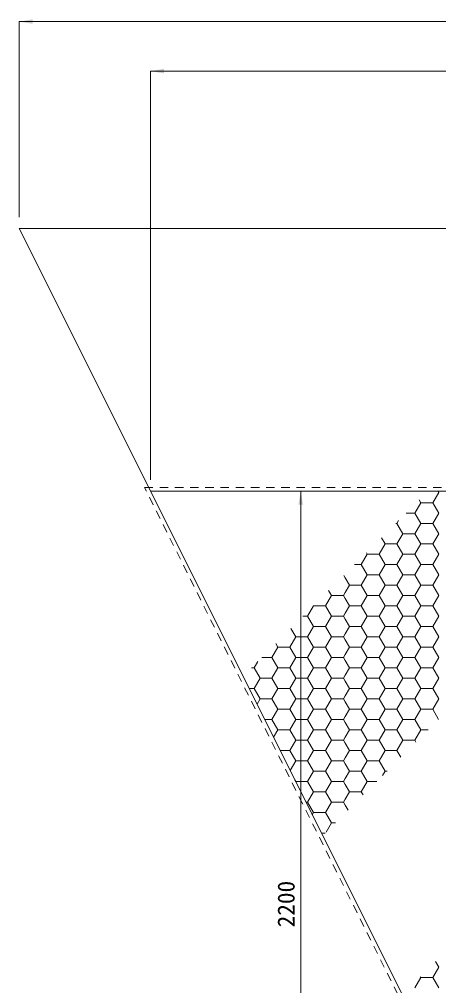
# Model space of a CAD drawing. Units: millimetres at full size, sheet at 1:30; details may follow other scales. Extents: x 47825 to 82541, y -23349 to -5561.
# Drawn here: x 60937 to 62055, y -12120 to -9546 of the extents above; entities that cross this region are included whole.
import ezdxf
from ezdxf.enums import TextEntityAlignment as Align

# ---------------------------------------------------------------- set-up
doc = ezdxf.new("R2010")
doc.units = ezdxf.units.MM
doc.header["$LTSCALE"] = 30
doc.linetypes.add('USER1', pattern=[1.35, 0.75, -0.6])
doc.layers.add('ハッチング', color=7, linetype='Continuous', lineweight=5)
doc.layers.add('寸法線', color=7, linetype='Continuous', lineweight=9)
doc.styles.add('ＭＳ ゴシック', font='')
doc.styles.get('ＭＳ ゴシック').set_extended_font_data('MS Gothic')

# ---------------------------------------------------------------- blocks, each defined once
blk = doc.blocks.new('filled_arrow')
at = {"color": 0, "linetype": 'Continuous', "lineweight": -2}
blk.add_solid([(7.5, 1.25), (0, 0), (7.5, -1.25)], dxfattribs=at)

msp = doc.modelspace()

# ---------------------------------------------------------------- linework, layer by layer
at = {"layer": 'ハッチング', "lineweight": 20}
for p, q in [((60937.47, -10102.72), (65987.47, -10102.72)), ((60937.47, -10102.72), (61282.47, -10792.72)), ((61282.47, -10792.72), (62387.47, -13002.72)), ((61287.47, -10802.72), (65637.47, -10802.72))]:
    msp.add_line(p, q, dxfattribs=at)
at = {"layer": 'ハッチング'}
for p, q in [((62039.5, -10833.54), (62055.37, -10806.05)), ((62055.37, -10806.05), (62053.46, -10802.72)), ((61991.87, -10861.04), (62007.75, -10833.54)), ((62007.75, -10833.54), (62003.49, -10826.16)), ((62007.75, -10833.54), (62039.5, -10833.54)), ((62055.37, -10861.04), (62039.5, -10833.54)), ((61968.61, -10861.04), (61991.88, -10861.04)), ((62007.75, -10888.54), (61991.87, -10861.04)), ((62039.5, -10888.54), (62055.37, -10861.04)), ((61944.25, -10888.54), (61948.53, -10881.12)), ((61941.12, -10888.54), (61944.25, -10888.54)), ((61960.12, -10916.03), (61944.25, -10888.54)), ((61991.87, -10916.03), (62007.75, -10888.54)), ((62007.75, -10888.54), (62039.5, -10888.54)), ((62055.37, -10916.03), (62039.5, -10888.54)), ((61912.5, -10943.53), (61902.85, -10926.81)), ((61944.25, -10943.53), (61960.12, -10916.03)), ((61960.12, -10916.03), (61991.88, -10916.03)), ((62007.75, -10943.53), (61991.87, -10916.03)), ((62039.5, -10943.53), (62055.37, -10916.03)), ((61896.62, -10971.03), (61912.5, -10943.53)), ((61912.5, -10943.53), (61944.25, -10943.53)), ((61960.12, -10971.03), (61944.25, -10943.53)), ((61991.87, -10971.03), (62007.75, -10943.53)), ((62007.75, -10943.53), (62039.5, -10943.53)), ((62055.37, -10971.03), (62039.5, -10943.53)), ((61849, -10998.52), (61864.87, -10971.03)), ((61864.87, -10971.03), (61862.59, -10967.07)), ((61864.88, -10971.03), (61896.62, -10971.03)), ((61912.5, -10998.52), (61896.62, -10971.03)), ((61944.25, -10998.52), (61960.12, -10971.03)), ((61960.12, -10971.03), (61991.88, -10971.03)), ((62007.75, -10998.52), (61991.87, -10971.03)), ((62039.5, -10998.52), (62055.37, -10971.03)), ((61831.13, -10998.52), (61849, -10998.52)), ((61864.87, -11026.02), (61849, -10998.52)), ((61896.62, -11026.02), (61912.5, -10998.52)), ((61912.5, -10998.52), (61944.25, -10998.52)), ((61960.12, -11026.02), (61944.25, -10998.52)), ((61991.87, -11026.02), (62007.75, -10998.52)), ((62007.75, -10998.52), (62039.5, -10998.52)), ((62055.37, -11026.02), (62039.5, -10998.52)), ((61805.97, -11033.98), (61802.2, -11027.45)), ((61817.25, -11053.52), (61805.97, -11033.98)), ((61849, -11053.52), (61864.87, -11026.02)), ((61864.88, -11026.02), (61896.62, -11026.02)), ((61912.5, -11053.52), (61896.62, -11026.02)), ((61944.25, -11053.52), (61960.12, -11026.02)), ((61960.12, -11026.02), (61991.88, -11026.02)), ((62007.75, -11053.52), (61991.87, -11026.02)), ((62039.5, -11053.52), (62055.37, -11026.02)), ((61769.62, -11081.01), (61761.94, -11067.71)), ((61805.97, -11073.05), (61817.25, -11053.52)), ((61817.25, -11053.52), (61849, -11053.52)), ((61864.87, -11081.01), (61849, -11053.52)), ((61896.62, -11081.01), (61912.5, -11053.52)), ((61912.5, -11053.52), (61944.25, -11053.52)), ((61960.12, -11081.01), (61944.25, -11053.52)), ((61991.87, -11081.01), (62007.75, -11053.52)), ((62007.75, -11053.52), (62039.5, -11053.52)), ((62055.37, -11081.01), (62039.5, -11053.52)), ((61753.75, -11108.51), (61769.62, -11081.01)), ((61769.62, -11081.01), (61801.38, -11081.01)), ((61801.37, -11081.01), (61805.97, -11073.05)), ((61805.97, -11088.97), (61801.37, -11081.01)), ((61817.25, -11108.51), (61805.97, -11088.97)), ((61849, -11108.51), (61864.87, -11081.01)), ((61864.88, -11081.01), (61896.62, -11081.01)), ((61912.5, -11108.51), (61896.62, -11081.01)), ((61944.25, -11108.51), (61960.12, -11081.01)), ((61960.12, -11081.01), (61991.88, -11081.01)), ((62007.75, -11108.51), (61991.87, -11081.01)), ((62039.5, -11108.51), (62055.37, -11081.01)), ((61706.12, -11136), (61722, -11108.51)), ((61722, -11108.51), (61721.69, -11107.97)), ((61722, -11108.51), (61753.75, -11108.51)), ((61769.62, -11136), (61753.75, -11108.51)), ((61805.97, -11128.04), (61817.25, -11108.51)), ((61817.25, -11108.51), (61849, -11108.51)), ((61864.87, -11136), (61849, -11108.51)), ((61896.62, -11136), (61912.5, -11108.51)), ((61912.5, -11108.51), (61944.25, -11108.51)), ((61960.12, -11136), (61944.25, -11108.51)), ((61991.87, -11136), (62007.75, -11108.51)), ((62007.75, -11108.51), (62039.5, -11108.51)), ((62055.37, -11136), (62039.5, -11108.51)), ((61693.65, -11136), (61706.12, -11136)), ((61722, -11163.5), (61706.12, -11136)), ((61753.75, -11163.5), (61769.62, -11136)), ((61769.62, -11136), (61801.38, -11136)), ((61801.37, -11136), (61805.97, -11128.04)), ((61805.97, -11143.96), (61801.37, -11136)), ((61817.25, -11163.5), (61805.97, -11143.96)), ((61849, -11163.5), (61864.87, -11136)), ((61864.88, -11136), (61896.62, -11136)), ((61912.5, -11163.5), (61896.62, -11136)), ((61944.25, -11163.5), (61960.12, -11136)), ((61960.12, -11136), (61991.88, -11136)), ((62007.75, -11163.5), (61991.87, -11136)), ((62039.5, -11163.5), (62055.37, -11136)), ((61674.37, -11191), (61661.3, -11168.35)), ((61706.12, -11191), (61722, -11163.5)), ((61722, -11163.5), (61753.75, -11163.5)), ((61769.62, -11191), (61753.75, -11163.5)), ((61805.97, -11183.04), (61817.25, -11163.5)), ((61817.25, -11163.5), (61849, -11163.5)), ((61864.87, -11191), (61849, -11163.5)), ((61896.62, -11191), (61912.5, -11163.5)), ((61912.5, -11163.5), (61944.25, -11163.5)), ((61960.12, -11191), (61944.25, -11163.5)), ((61991.87, -11191), (62007.75, -11163.5)), ((62007.75, -11163.5), (62039.5, -11163.5)), ((62055.37, -11191), (62039.5, -11163.5)), ((61658.5, -11218.49), (61674.37, -11191)), ((61674.38, -11191), (61706.12, -11191)), ((61722, -11218.49), (61706.12, -11191)), ((61753.75, -11218.49), (61769.62, -11191)), ((61769.62, -11191), (61801.38, -11191)), ((61801.37, -11191), (61805.97, -11183.04)), ((61805.97, -11198.96), (61801.37, -11191)), ((61849, -11218.49), (61864.87, -11191)), ((61864.88, -11191), (61896.62, -11191)), ((61912.5, -11218.49), (61896.62, -11191)), ((61944.25, -11218.49), (61960.12, -11191)), ((61960.12, -11191), (61991.88, -11191)), ((62007.75, -11218.49), (61991.87, -11191)), ((62039.5, -11218.49), (62055.37, -11191)), ((61610.87, -11245.99), (61626.75, -11218.49)), ((61626.75, -11218.49), (61621.04, -11208.61)), ((61626.75, -11218.49), (61658.5, -11218.49)), ((61674.37, -11245.99), (61658.5, -11218.49)), ((61706.12, -11245.99), (61722, -11218.49)), ((61722, -11218.49), (61753.75, -11218.49)), ((61769.62, -11245.99), (61753.75, -11218.49)), ((61817.25, -11218.49), (61805.97, -11198.96)), ((61805.97, -11238.03), (61817.25, -11218.49)), ((61817.25, -11218.49), (61849, -11218.49)), ((61864.87, -11245.99), (61849, -11218.49)), ((61896.62, -11245.99), (61912.5, -11218.49)), ((61912.5, -11218.49), (61944.25, -11218.49)), ((61960.12, -11245.99), (61944.25, -11218.49)), ((61991.87, -11245.99), (62007.75, -11218.49)), ((62007.75, -11218.49), (62039.5, -11218.49)), ((62055.37, -11245.99), (62039.5, -11218.49)), ((61583.66, -11245.99), (61610.88, -11245.99)), ((61626.75, -11273.49), (61610.87, -11245.99)), ((61658.5, -11273.49), (61674.37, -11245.99)), ((61674.38, -11245.99), (61706.12, -11245.99)), ((61722, -11273.49), (61706.12, -11245.99)), ((61753.75, -11273.49), (61769.62, -11245.99)), ((61769.62, -11245.99), (61801.38, -11245.99)), ((61801.37, -11245.99), (61805.97, -11238.03)), ((61805.97, -11253.95), (61801.37, -11245.99)), ((61849, -11273.49), (61864.87, -11245.99)), ((61864.88, -11245.99), (61896.62, -11245.99)), ((61912.5, -11273.49), (61896.62, -11245.99)), ((61944.25, -11273.49), (61960.12, -11245.99)), ((61960.12, -11245.99), (61991.88, -11245.99)), ((62007.75, -11273.49), (61991.87, -11245.99)), ((62039.5, -11273.49), (62055.37, -11245.99)), ((61556.17, -11273.49), (61563.25, -11273.49)), ((61563.25, -11273.49), (61572.92, -11256.73)), ((61579.12, -11300.98), (61563.25, -11273.49)), ((61610.87, -11300.98), (61626.75, -11273.49)), ((61626.75, -11273.49), (61658.5, -11273.49)), ((61674.37, -11300.98), (61658.5, -11273.49)), ((61706.12, -11300.98), (61722, -11273.49)), ((61722, -11273.49), (61753.75, -11273.49)), ((61769.62, -11300.98), (61753.75, -11273.49)), ((61817.25, -11273.49), (61805.97, -11253.95)), ((61805.97, -11293.02), (61817.25, -11273.49)), ((61817.25, -11273.49), (61849, -11273.49)), ((61864.87, -11300.98), (61849, -11273.49)), ((61896.62, -11300.98), (61912.5, -11273.49)), ((61912.5, -11273.49), (61944.25, -11273.49)), ((61960.12, -11300.98), (61944.25, -11273.49)), ((61991.87, -11300.98), (62007.75, -11273.49)), ((62007.75, -11273.49), (62039.5, -11273.49)), ((62055.37, -11300.98), (62039.5, -11273.49)), ((61801.37, -11300.98), (61805.97, -11293.02)), ((61563.25, -11328.48), (61579.12, -11300.98)), ((61579.12, -11300.98), (61610.88, -11300.98)), ((61626.75, -11328.48), (61610.87, -11300.98)), ((61658.5, -11328.48), (61674.37, -11300.98)), ((61674.38, -11300.98), (61706.12, -11300.98)), ((61722, -11328.48), (61706.12, -11300.98)), ((61753.75, -11328.48), (61769.62, -11300.98)), ((61769.62, -11300.98), (61801.38, -11300.98)), ((61805.97, -11308.94), (61801.37, -11300.98)), ((61817.25, -11328.48), (61805.97, -11308.94)), ((61849, -11328.48), (61864.87, -11300.98)), ((61864.88, -11300.98), (61896.62, -11300.98)), ((61912.5, -11328.48), (61896.62, -11300.98)), ((61944.25, -11328.48), (61960.12, -11300.98)), ((61960.12, -11300.98), (61991.88, -11300.98)), ((62007.75, -11328.48), (61991.87, -11300.98)), ((62039.5, -11328.48), (62055.37, -11300.98)), ((61550.35, -11328.48), (61563.25, -11328.48)), ((61579.12, -11355.97), (61563.25, -11328.48)), ((61610.87, -11355.97), (61626.75, -11328.48)), ((61626.75, -11328.48), (61658.5, -11328.48)), ((61674.37, -11355.97), (61658.5, -11328.48)), ((61706.12, -11355.97), (61722, -11328.48)), ((61722, -11328.48), (61753.75, -11328.48)), ((61769.62, -11355.97), (61753.75, -11328.48)), ((61801.37, -11355.97), (61805.97, -11348.01)), ((61805.97, -11348.01), (61817.25, -11328.48)), ((61817.25, -11328.48), (61849, -11328.48)), ((61864.87, -11355.97), (61849, -11328.48)), ((61896.62, -11355.97), (61912.5, -11328.48)), ((61912.5, -11328.48), (61944.25, -11328.48)), ((61960.12, -11355.97), (61944.25, -11328.48)), ((61991.87, -11355.97), (62007.75, -11328.48)), ((62007.75, -11328.48), (62039.5, -11328.48)), ((62055.37, -11355.97), (62039.5, -11328.48)), ((61571.07, -11369.93), (61579.12, -11355.97)), ((61579.12, -11355.97), (61610.88, -11355.97)), ((61626.75, -11383.47), (61610.87, -11355.97)), ((61658.5, -11383.47), (61674.37, -11355.97)), ((61674.38, -11355.97), (61706.12, -11355.97)), ((61722, -11383.47), (61706.12, -11355.97)), ((61753.75, -11383.47), (61769.62, -11355.97)), ((61769.62, -11355.97), (61801.38, -11355.97)), ((61805.97, -11363.93), (61801.37, -11355.97)), ((61817.25, -11383.47), (61805.97, -11363.93)), ((61849, -11383.47), (61864.87, -11355.97)), ((61864.88, -11355.97), (61896.62, -11355.97)), ((61912.5, -11383.47), (61896.62, -11355.97)), ((61944.25, -11383.47), (61960.12, -11355.97)), ((61960.12, -11355.97), (61991.88, -11355.97)), ((62007.75, -11383.47), (61991.87, -11355.97)), ((62039.5, -11383.47), (62055.37, -11355.97)), ((61610.87, -11410.97), (61626.75, -11383.47)), ((61626.75, -11383.47), (61658.5, -11383.47)), ((61674.37, -11410.97), (61658.5, -11383.47)), ((61706.12, -11410.97), (61722, -11383.47)), ((61722, -11383.47), (61753.75, -11383.47)), ((61769.62, -11410.97), (61753.75, -11383.47)), ((61801.37, -11410.97), (61805.97, -11403.01)), ((61805.97, -11403.01), (61817.25, -11383.47)), ((61817.25, -11383.47), (61849, -11383.47)), ((61864.87, -11410.97), (61849, -11383.47)), ((61896.62, -11410.97), (61912.5, -11383.47)), ((61912.5, -11383.47), (61944.25, -11383.47)), ((61960.12, -11410.97), (61944.25, -11383.47)), ((61991.87, -11410.97), (62007.75, -11383.47)), ((62007.75, -11383.47), (62039.5, -11383.47)), ((62055.27, -11410.78), (62039.5, -11383.47)), ((61591.59, -11410.97), (61610.88, -11410.97)), ((61626.75, -11438.46), (61610.87, -11410.97)), ((61658.5, -11438.46), (61674.37, -11410.97)), ((61674.38, -11410.97), (61706.12, -11410.97)), ((61722, -11438.46), (61706.12, -11410.97)), ((61753.75, -11438.46), (61769.62, -11410.97)), ((61769.62, -11410.97), (61801.38, -11410.97)), ((61805.97, -11418.93), (61801.37, -11410.97)), ((61817.25, -11438.46), (61805.97, -11418.93)), ((61849, -11438.46), (61864.87, -11410.97)), ((61864.88, -11410.97), (61896.62, -11410.97)), ((61912.5, -11438.46), (61896.62, -11410.97)), ((61944.25, -11438.46), (61960.12, -11410.97)), ((61960.12, -11410.97), (61991.88, -11410.97)), ((62007.75, -11438.46), (61991.87, -11410.97)), ((61615.28, -11458.34), (61626.75, -11438.46)), ((61626.75, -11438.46), (61658.5, -11438.46)), ((61674.37, -11465.96), (61658.5, -11438.46)), ((61706.12, -11465.96), (61722, -11438.46)), ((61722, -11438.46), (61753.75, -11438.46)), ((61769.62, -11465.96), (61753.75, -11438.46)), ((61805.97, -11458), (61817.25, -11438.46)), ((61817.25, -11438.46), (61849, -11438.46)), ((61864.87, -11465.96), (61849, -11438.46)), ((61896.62, -11465.96), (61912.5, -11438.46)), ((61912.5, -11438.46), (61944.25, -11438.46)), ((61960.12, -11465.96), (61944.25, -11438.46)), ((61991.87, -11465.96), (62007.75, -11438.46)), ((62007.75, -11438.46), (62027.59, -11438.46)), ((61658.5, -11493.46), (61674.37, -11465.96)), ((61674.38, -11465.96), (61706.12, -11465.96)), ((61722, -11493.46), (61706.12, -11465.96)), ((61753.75, -11493.46), (61769.62, -11465.96)), ((61769.62, -11465.96), (61801.38, -11465.96)), ((61801.37, -11465.96), (61805.97, -11458)), ((61805.97, -11473.92), (61801.37, -11465.96)), ((61817.25, -11493.46), (61805.97, -11473.92)), ((61849, -11493.46), (61864.87, -11465.96)), ((61864.88, -11465.96), (61896.62, -11465.96)), ((61912.5, -11493.46), (61896.62, -11465.96)), ((61944.25, -11493.46), (61960.12, -11465.96)), ((61960.12, -11465.96), (61991.88, -11465.96)), ((61994.88, -11471.17), (61991.87, -11465.96)), ((61632.83, -11493.46), (61658.5, -11493.46)), ((61674.37, -11520.95), (61658.5, -11493.46)), ((61706.12, -11520.95), (61722, -11493.46)), ((61722, -11493.46), (61753.75, -11493.46)), ((61769.62, -11520.95), (61753.75, -11493.46)), ((61805.97, -11512.99), (61817.25, -11493.46)), ((61817.25, -11493.46), (61849, -11493.46)), ((61864.87, -11520.95), (61849, -11493.46)), ((61896.62, -11520.95), (61912.5, -11493.46)), ((61912.5, -11493.46), (61944.25, -11493.46)), ((61954.62, -11511.43), (61944.25, -11493.46)), ((61659.48, -11546.75), (61674.37, -11520.95)), ((61674.38, -11520.95), (61706.12, -11520.95)), ((61722, -11548.45), (61706.12, -11520.95)), ((61753.75, -11548.45), (61769.62, -11520.95)), ((61769.62, -11520.95), (61801.38, -11520.95)), ((61801.37, -11520.95), (61805.97, -11512.99)), ((61805.97, -11528.91), (61801.37, -11520.95)), ((61817.25, -11548.45), (61805.97, -11528.91)), ((61849, -11548.45), (61864.87, -11520.95)), ((61864.88, -11520.95), (61896.62, -11520.95)), ((61912.5, -11548.45), (61896.62, -11520.95)), ((61706.12, -11575.94), (61722, -11548.45)), ((61722, -11548.45), (61753.75, -11548.45)), ((61769.62, -11575.95), (61753.75, -11548.45)), ((61805.97, -11567.98), (61817.25, -11548.45)), ((61817.25, -11548.45), (61849, -11548.45)), ((61864.87, -11575.95), (61849, -11548.45)), ((61905.53, -11560.52), (61912.5, -11548.45)), ((61912.5, -11548.45), (61917.6, -11548.45)), ((61674.37, -11575.95), (61672.17, -11572.13)), ((61674.22, -11576.22), (61674.37, -11575.94)), ((61674.38, -11575.95), (61706.12, -11575.95)), ((61722, -11603.44), (61706.12, -11575.95)), ((61753.75, -11603.44), (61769.62, -11575.94)), ((61769.62, -11575.95), (61801.38, -11575.95)), ((61801.37, -11575.94), (61805.97, -11567.98)), ((61805.97, -11583.91), (61801.37, -11575.95)), ((61849, -11603.44), (61864.87, -11575.94)), ((61864.88, -11575.95), (61890.1, -11575.95)), ((61706.12, -11630.94), (61722, -11603.44)), ((61722, -11603.44), (61753.75, -11603.44)), ((61769.62, -11630.94), (61753.75, -11603.44)), ((61817.25, -11603.44), (61805.97, -11583.91)), ((61805.97, -11622.98), (61817.25, -11603.44)), ((61817.25, -11603.44), (61849, -11603.44)), ((61853.98, -11612.07), (61849, -11603.44)), ((61701.58, -11630.94), (61706.12, -11630.94)), ((61722, -11658.43), (61706.12, -11630.94)), ((61753.75, -11658.43), (61769.62, -11630.94)), ((61769.62, -11630.94), (61801.38, -11630.94)), ((61801.37, -11630.94), (61805.97, -11622.98)), ((61805.97, -11638.9), (61801.37, -11630.94)), ((61718.42, -11664.63), (61722, -11658.43)), ((61722, -11658.43), (61753.75, -11658.43)), ((61769.62, -11685.93), (61753.75, -11658.43)), ((61813.72, -11652.33), (61805.97, -11638.9)), ((61755.29, -11710.76), (61769.62, -11685.93)), ((61769.62, -11685.93), (61780.12, -11685.93)), ((61742.82, -11713.43), (61752.62, -11713.43)), ((62039.5, -12098.37), (62055.37, -12070.88)), ((62055.37, -12070.88), (62046.66, -12055.79)), ((62007.75, -12098.37), (62006.4, -12096.04)), ((61991.87, -12125.87), (62007.75, -12098.37)), ((62007.75, -12098.37), (62039.5, -12098.37)), ((62055.37, -12125.87), (62039.5, -12098.37))]:
    msp.add_line(p, q, dxfattribs=at)
at = {"layer": 'ハッチング', "linetype": 'USER1', "lineweight": 9}
msp.add_lwpolyline([(64162.47, -10792.72), (65653.65, -10792.72), (64543.65, -13012.72), (62381.29, -13012.72), (61271.29, -10792.72), (62762.47, -10792.72)], dxfattribs=at)
at = {"layer": '寸法線'}
for p, q in [((60937.47, -9551.97), (65987.47, -9551.97)), ((60937.47, -10072.72), (60937.47, -9551.97)), ((61287.47, -9683.85), (65637.47, -9683.85)), ((61287.47, -10772.72), (61287.47, -9683.85)), ((61687.55, -10802.72), (61687.55, -13002.72)), ((62732.47, -10802.72), (61687.55, -10802.72))]:
    msp.add_line(p, q, dxfattribs=at)

# ---------------------------------------------------------------- block references
at = {"layer": '寸法線', "xscale": 4.8, "yscale": 4.8}
for p in [(60937.47, -9551.97), (61287.47, -9683.85)]:
    msp.add_blockref('filled_arrow', p, dxfattribs=at)
at = {"layer": '寸法線', "xscale": 4.8, "yscale": 4.8, "rotation": 270}
msp.add_blockref('filled_arrow', (61687.55, -10802.72), dxfattribs=at)

# ---------------------------------------------------------------- texts
at = {"layer": '寸法線', "style": 'ＭＳ ゴシック'}
msp.add_text('2200', height=45.57, rotation=90, dxfattribs=at).set_placement((61648.55, -11902.72), align=Align.MIDDLE_CENTER)

doc.saveas('drawing.dxf')
